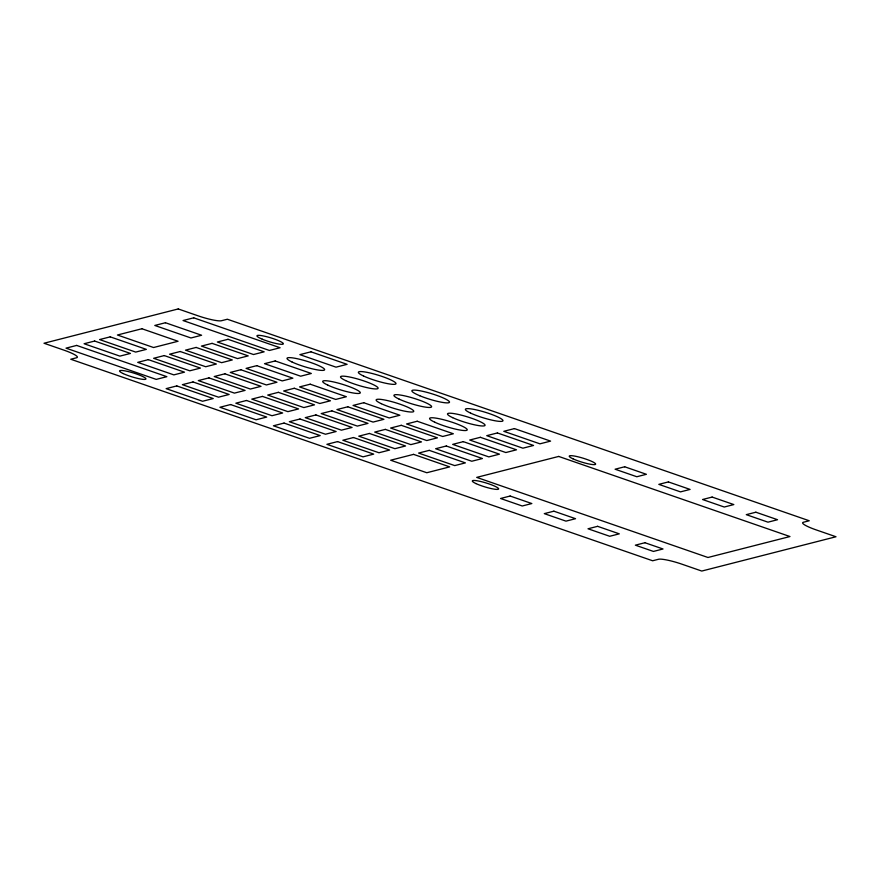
<?xml version="1.0" encoding="UTF-8"?>
<svg xmlns="http://www.w3.org/2000/svg" width="880" height="880" viewBox="0 0 880 880"><rect width="100%" height="100%" fill="white"/><g stroke="black" fill="none" stroke-linecap="round" stroke-linejoin="round"><path stroke-width="1.32" d="M178.233 308.946L44 343.244L63.877 350.119A19.679 2.948 17 0 1 76.626 357.742L70.763 359.238L652.641 560.769L658.493 559.273A19.679 2.948 17 0 1 681.89 564.168L701.767 571.054L836 536.756L816.123 529.881A19.679 2.948 17 0 1 803.374 522.258L809.237 520.762L227.359 319.231L221.507 320.727A19.679 2.948 17 0 1 198.11 315.832L178.233 308.946M76.659 345.422L66.011 348.15L156.211 379.39L166.859 376.673L76.659 345.422M110.22 336.853L99.572 339.57L135.707 352.088L146.355 349.371L110.22 336.853M141.922 328.746L117.425 335.005L153.56 347.523L178.057 341.264L141.922 328.746M165.451 322.74L154.803 325.457L190.949 337.975L201.597 335.247L165.451 322.74M94.644 341.044L84.106 343.739L119.889 356.125L130.427 353.441L94.644 341.044M193.699 317.823L183.051 320.54L269.434 350.46L280.082 347.743L193.699 317.823M148.357 359.645L137.709 362.362L173.844 374.88L184.492 372.163L148.357 359.645M164.285 355.575L153.637 358.292L189.783 370.81L200.431 368.093L164.285 355.575M180.213 351.505L169.565 354.222L205.711 366.74L216.359 364.023L180.213 351.505M196.152 347.435L185.493 350.152L221.639 362.67L232.287 359.953L196.152 347.435M212.08 343.365L201.432 346.082L237.567 358.6L248.215 355.883L212.08 343.365M228.008 339.295L217.36 342.012L253.506 354.53L264.154 351.813L228.008 339.295M176.792 385.924L166.144 388.641L202.576 401.258L213.224 398.541L176.792 385.924M193.017 381.953L182.369 384.67L218.504 397.188L229.152 394.471L193.017 381.953M208.945 377.883L198.297 380.6L234.443 393.118L245.091 390.401L208.945 377.883M224.873 373.813L214.225 376.53L250.371 389.048L261.019 386.331L224.873 373.813M240.812 369.743L230.263 372.427L266.409 384.945L276.947 382.25L240.812 369.743M256.74 365.662L246.092 368.39L282.227 380.908L292.875 378.18L256.74 365.662M275.176 360.954L264.528 363.682L300.663 376.2L311.311 373.472L275.176 360.954M310.948 351.813L299.882 354.64L336.017 367.158L347.094 364.331L310.948 351.813M230.571 404.547L219.923 407.264L256.069 419.782L266.717 417.065L230.571 404.547M246.499 400.477L235.851 403.194L271.997 415.712L282.645 412.995L246.499 400.477M262.438 396.407L251.79 399.124L287.925 411.642L298.573 408.925L262.438 396.407M278.366 392.337L267.718 395.054L303.853 407.572L314.512 404.855L278.366 392.337M294.294 388.267L283.646 390.984L319.792 403.502L330.44 400.785L294.294 388.267M310.222 384.197L299.574 386.914L335.72 399.432L346.368 396.715L310.222 384.197M284.064 423.071L273.416 425.788L309.551 438.306L320.199 435.589L284.064 423.071M299.992 419.001L289.344 421.718L325.49 434.236L336.138 431.519L299.992 419.001M315.92 414.931L305.272 417.648L341.418 430.166L352.066 427.449L315.92 414.931M331.859 410.861L321.2 413.578L357.346 426.096L367.994 423.379L331.859 410.861M347.787 406.791L336.919 409.563L373.065 422.081L383.922 419.309L347.787 406.791M363.715 402.721L353.067 405.438L389.213 417.956L399.861 415.239L363.715 402.721M337.546 441.595L326.898 444.323L363.044 456.841L373.692 454.113L337.546 441.595M353.485 437.525L342.837 440.253L378.972 452.76L389.62 450.043L353.485 437.525M369.413 433.455L358.765 436.172L394.9 448.69L405.559 445.973L369.413 433.455M385.341 429.385L374.693 432.102L410.839 444.62L421.487 441.903L385.341 429.385M401.269 425.315L390.621 428.032L426.767 440.55L437.415 437.833L401.269 425.315M417.208 421.245L406.56 423.962L442.695 436.48L453.343 433.763L417.208 421.245M413.556 454.366L390.654 460.218L426.8 472.736L449.691 466.884L413.556 454.366M429.253 450.362L418.594 453.079L454.74 465.597L465.388 462.88L429.253 450.362M446.292 446.006L435.633 448.723L471.779 461.241L482.427 458.524L446.292 446.006M463.32 441.65L452.672 444.378L488.818 456.896L499.466 454.168L463.32 441.65M480.359 437.305L469.711 440.022L505.857 452.54L516.505 449.812L480.359 437.305M497.398 432.949L486.75 435.666L522.896 448.184L533.544 445.467L497.398 432.949M514.437 428.593L503.789 431.31L539.935 443.828L550.583 441.111L514.437 428.593M558.701 456.434L476.707 477.389L707.971 557.491L789.965 536.536L558.701 456.434M510.136 496.034L500.555 498.487L522.236 505.989L531.828 503.547L510.136 496.034M624.668 466.774L615.098 469.216L636.823 476.74L646.404 474.298L624.668 466.774M553.872 511.181L544.291 513.634L565.972 521.136L575.553 518.694L553.872 511.181M668.404 481.921L658.823 484.363L680.504 491.876L690.085 489.423L668.404 481.921M597.608 526.328L588.016 528.781L609.708 536.283L619.289 533.841L597.608 526.328M712.129 497.068L702.559 499.51L724.24 507.023L733.821 504.57L712.129 497.068M755.865 512.215L746.284 514.657L767.976 522.17L777.546 519.717L755.865 512.215M644.952 542.729L635.36 545.171L653.433 551.43L663.014 548.988L644.952 542.729M363.539 376.013A19.679 2.948 17 0 0 395.252 384.219A19.679 2.948 17 0 0 372.757 373.648A19.679 2.948 17 0 0 363.539 376.013M292.149 362.054A19.679 2.948 17 0 0 323.873 370.271A19.679 2.948 17 0 0 301.378 359.7A19.679 2.948 17 0 0 292.149 362.054M381.271 403.667A19.679 2.948 17 0 0 412.995 411.884A19.679 2.948 17 0 0 390.5 401.313A19.679 2.948 17 0 0 381.271 403.667M572.891 458.788A13.772 2.057 17 0 0 595.1 464.541A13.772 2.057 17 0 0 579.348 457.138A13.772 2.057 17 0 0 572.891 458.788M475.992 483.593A13.772 2.057 17 0 0 498.157 489.302A13.772 2.057 17 0 0 482.306 481.899A13.772 2.057 17 0 0 475.992 483.593M123.2 373.571A13.772 2.057 17 0 0 145.409 379.324A13.772 2.057 17 0 0 129.657 371.921A13.772 2.057 17 0 0 123.2 373.571M262.251 339.185A13.772 2.057 17 0 0 283.272 343.992A13.772 2.057 17 0 0 265.012 336.303A13.772 2.057 17 0 0 262.251 339.185M470.514 413.061A19.679 2.948 17 0 0 502.238 421.267A19.679 2.948 17 0 0 479.743 410.707A19.679 2.948 17 0 0 470.514 413.061M434.764 422.202A19.679 2.948 17 0 0 466.477 430.408A19.679 2.948 17 0 0 443.982 419.837A19.679 2.948 17 0 0 434.764 422.202M419.76 395.736A19.679 2.948 17 0 0 449.427 402.369A19.679 2.948 17 0 0 422.829 391.347A19.679 2.948 17 0 0 419.76 395.736M327.822 385.132A19.679 2.948 17 0 0 359.535 393.349A19.679 2.948 17 0 0 337.04 382.778A19.679 2.948 17 0 0 327.822 385.132M345.642 380.578A19.679 2.948 17 0 0 377.355 388.795A19.679 2.948 17 0 0 354.86 378.224A19.679 2.948 17 0 0 345.642 380.578M452.617 417.637A19.679 2.948 17 0 0 484.33 425.843A19.679 2.948 17 0 0 461.835 415.283A19.679 2.948 17 0 0 452.617 417.637M399.124 399.113A19.679 2.948 17 0 0 430.848 407.319A19.679 2.948 17 0 0 408.353 396.748A19.679 2.948 17 0 0 399.124 399.113"/></g></svg>
